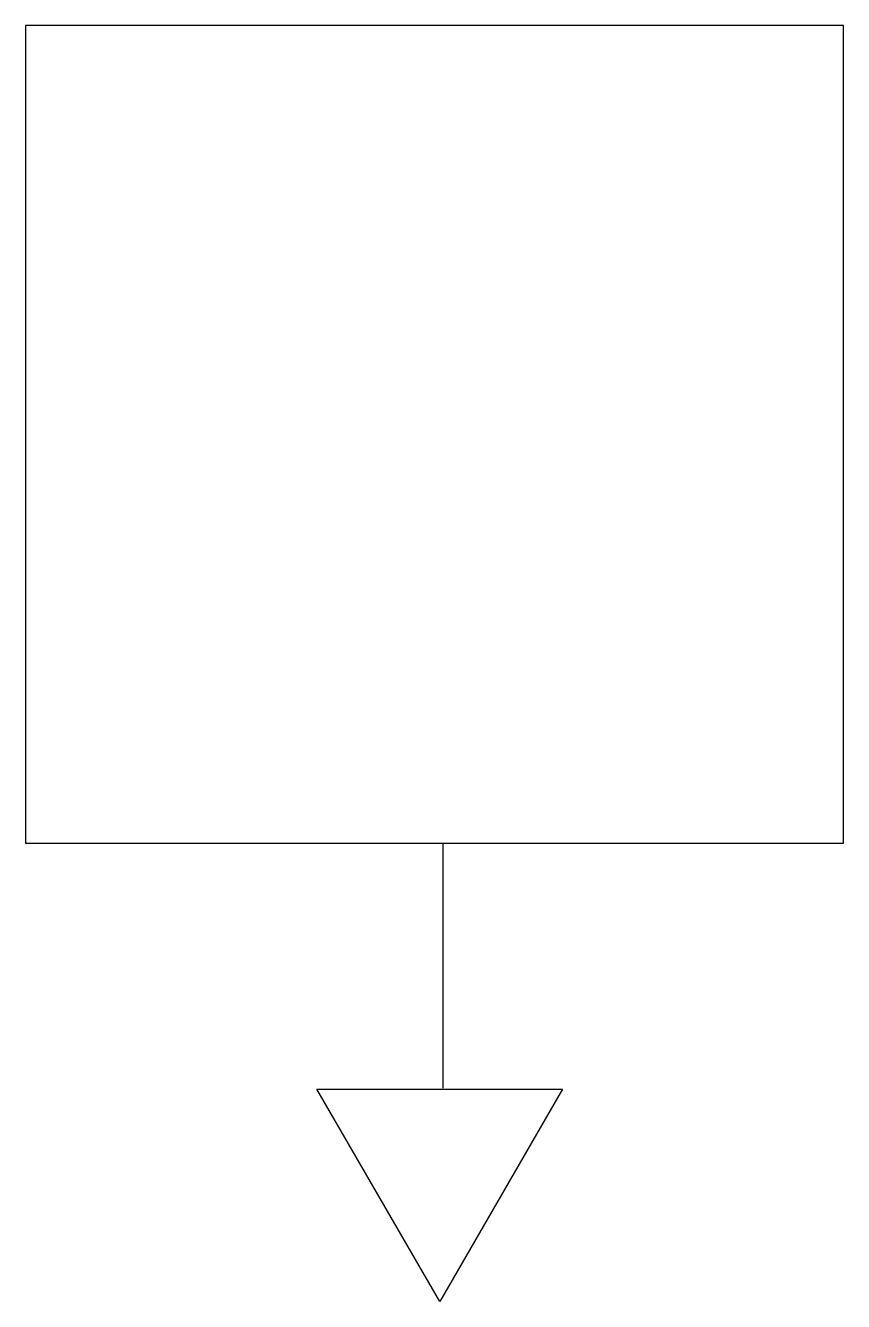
# Model space of a CAD drawing. Extents: x 476.7 to 486.7, y 441.3 to 456.9.
import ezdxf

# ---------------------------------------------------------------- set-up
doc = ezdxf.new("R2010")
doc.units = 0
doc.header["$LTSCALE"] = 5
doc.header["$MEASUREMENT"] = 0
doc.layers.add('11', color=1, linetype='CONTINUOUS')

msp = doc.modelspace()

# ---------------------------------------------------------------- linework, layer by layer
at = {"layer": '11'}
for p, q in [((476.67, 456.902), (476.67, 446.902)), ((486.67, 456.902), (476.67, 456.902)), ((486.67, 446.902), (486.67, 456.902)), ((476.67, 446.902), (481.67, 446.902)), ((481.67, 446.902), (486.67, 446.902)), ((481.77, 446.902), (481.77, 443.905)), ((480.233, 443.892), (481.733, 443.892)), ((481.733, 441.294), (480.233, 443.892)), ((483.233, 443.892), (481.733, 441.294)), ((481.733, 443.892), (483.233, 443.892))]:
    msp.add_line(p, q, dxfattribs=at)

doc.saveas('drawing.dxf')
